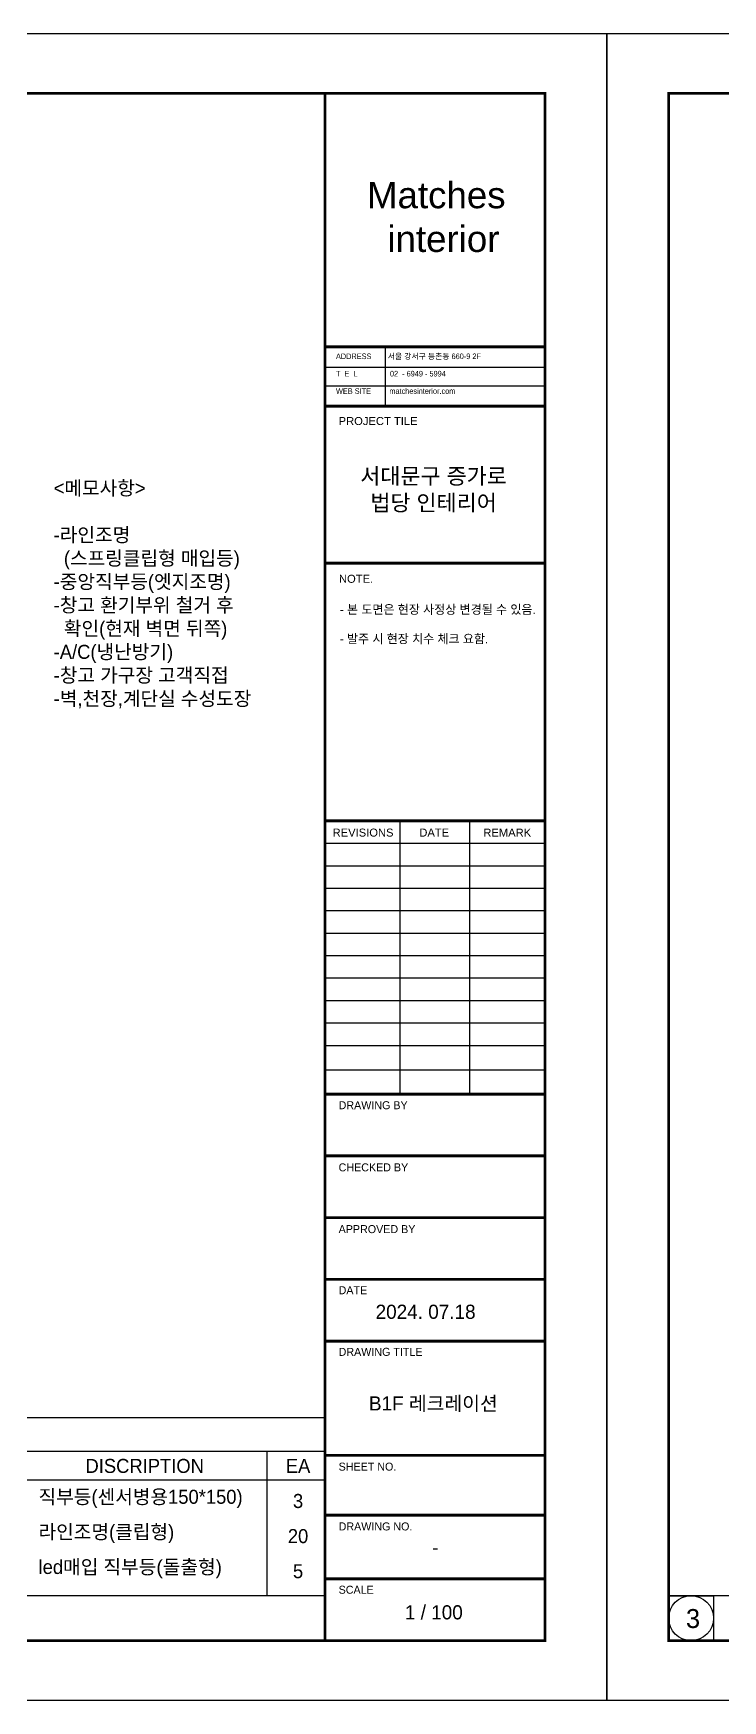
# Model space of a CAD drawing. Header units: millimetres. Extents: x -224448 to 1592092, y -164641 to 319001.
# Drawn here: x -28306 to -18490, y 146190 to 169950 of the extents above; entities that cross this region are included whole.
import ezdxf
from ezdxf.enums import TextEntityAlignment as Align

# ---------------------------------------------------------------- set-up
doc = ezdxf.new("R2010")
doc.units = ezdxf.units.MM
doc.layers.get('Defpoints').update_dxf_attribs({"color": 35})
for name, color, linetype in [('I-TEXT', 7, 'Continuous'), ('I_FORMAT', 7, 'Continuous'), ('Layer 1', 7, 'Continuous')]:
    doc.layers.add(name, color=color, linetype=linetype)
doc.styles.add('HY울릉도', font='')
doc.styles.add('NTOP', font='Dotum.ttf')
doc.styles.add('sim', font='')
doc.styles.get("Standard").update_dxf_attribs({"font": 'arial.ttf'})
doc.styles.add('주석', font='arial.ttf')
doc.styles.get('HY울릉도').set_extended_font_data('HY울릉도L')
doc.styles.get('sim').set_extended_font_data('Pretendard Variable Light')

msp = doc.modelspace()

# ---------------------------------------------------------------- linework, layer by layer
for p, q in [((-24982.025, 149745.353), (-24982.025, 147685.353)), ((-30752.025, 149335.353), (-24152.025, 149335.353))]:
    msp.add_line(p, q)
at = {"layer": 'Defpoints'}
for points in [[(-53740, 169950.153), (-20140, 169950.153), (-20140, 146190.153), (-53740, 146190.153)], [(-20140, 169950.153), (13460, 169950.153), (13460, 146190.153), (-20140, 146190.153)]]:
    msp.add_lwpolyline(points, close=True, dxfattribs=at)
at = {"layer": 'I-TEXT', "color": 0}
msp.add_line((-30752.025, 149745.353), (-24152.025, 149745.353), dxfattribs=at)
msp.add_lwpolyline([(-30752.025, 150225.353), (-24152.025, 150225.353), (-24152.025, 147685.353), (-30752.025, 147685.353)], close=True, dxfattribs=at)
at = {"layer": 'I_FORMAT'}
for p, q in [((-23296.827, 165483.348), (-23296.827, 164637.188)), ((-24152.104, 165195.014), (-21020.079, 165195.014)), ((-24152.025, 164926.214), (-21016.372, 164926.214)), ((-22091.402, 154833.065), (-22091.402, 158728.489)), ((-23083.593, 154819.872), (-23083.593, 158715.296)), ((-24152.025, 158408.489), (-21020, 158408.489)), ((-24152.025, 158088.489), (-21020, 158088.489)), ((-24152.025, 157768.489), (-21020, 157768.489)), ((-24152.025, 157448.489), (-21020, 157448.489)), ((-24152.025, 157128.489), (-21020, 157128.489)), ((-24152.025, 156808.489), (-21020, 156808.489)), ((-24152.025, 156488.489), (-21020, 156488.489)), ((-24152.025, 156168.489), (-21020, 156168.489)), ((-24152.025, 155848.489), (-21020, 155848.489)), ((-24152.025, 155528.489), (-21020, 155528.489)), ((-24152.025, 155180.777), (-21020, 155180.777)), ((-24152.025, 147685.353), (-52860, 147685.353)), ((9447.975, 147685.353), (-19260, 147685.353))]:
    msp.add_line(p, q, dxfattribs=at)
for points, const_width in [([(-24152.025, 147045.353), (-52860, 147045.353), (-52860, 169094.953), (-24152.025, 169094.953)], 40.174), ([(-24152.025, 169094.953), (-24152.025, 147038.544)], 40.174), ([(-24152.025, 169094.953), (-21020, 169094.953), (-21020, 147045.353), (-24152.025, 147045.353)], 40.174), ([(9447.975, 147045.353), (-19260, 147045.353), (-19260, 169094.953), (9447.975, 169094.953)], 40.174), ([(-24152.025, 165483.348), (-21020, 165483.348)], 40.174), ([(-24152.025, 164637.88), (-21025.166, 164637.88)], 40.174), ([(-24152.025, 162399.607), (-21020, 162399.607)], 40.174), ([(-24152.025, 158728.489), (-21020, 158728.489)], 40.174), ([(-24152.025, 154833.065), (-21020, 154833.065)], 40.174), ([(-21020, 154833.065), (-23820, 154833.065)], 16), ([(-24152.025, 153953.065), (-21020, 153953.065)], 40.174), ([(-24152.025, 153073.065), (-21020, 153073.065)], 40.174), ([(-24152.025, 152193.065), (-21020, 152193.065)], 40.174), ([(-24152.025, 151313.065), (-21020, 151313.065)], 40.174), ([(-24152.025, 149685.353), (-21020, 149685.353)], 40.174), ([(-23820, 149685.353), (-21020, 149685.353)], 24), ([(-24152.025, 148833.065), (-21020, 148833.065)], 40.174), ([(-23820, 148833.065), (-21020, 148833.065)], 24), ([(-24152.025, 147925.353), (-21020, 147925.353)], 40.174), ([(-23820, 147925.353), (-21020, 147925.353)], 24)]:
    msp.add_lwpolyline(points, dxfattribs=dict(at, const_width=const_width))
msp.add_lwpolyline([(-19260, 147685.353), (-18620, 147685.353), (-18620, 147045.353), (-19260, 147045.353)], close=True, dxfattribs=at)
msp.add_circle((-18940, 147365.353), 320, dxfattribs=at)

# ---------------------------------------------------------------- texts
at = {"char_height": 200, "attachment_point": 1}
for s, insert, width in [('\\pxsm1.5;{\\fGulim|b0|i0|c129|p50;직부등(센서병용1\\fGulim|b0|i0|c0|p50;50*150)}\\P{\\fGulim|b0|i0|c129|p50;라인조명(클립형)\\P\\fGulim|b0|i0|c0|p50;led\\fGulim|b0|i0|c129|p50;매입 직부등}({\\fGulim|b0|i0|c129|p50;돌출형)}', (-28232.025, 149195.353), 3168.25342), ('\\pxsm1.5,qc;{\\fGulim|b0|i0|c129|p50;3\\P20\\P5}', (-24852.025, 149135.353), 630.35639)]:
    msp.add_mtext(s, dxfattribs=dict(at, insert=insert, width=width))
at = {"layer": 'I-TEXT', "color": 0, "char_height": 200, "attachment_point": 1, "style": 'NTOP'}
for s, insert, width in [('\\pxsm1;<메모사항>\\P\\P\\ps*;-라인조명\\P  (스프링클립형 매입등)\\P-중앙직부등(엣지조명)\\P-창고 환기부위 철거 후   \\P  확인(현재 벽면 뒤쪽)\\P-A/C(냉난방기)\\P-창고 가구장 고객직접\\P-벽,천장,계단실 수성도장', (-28017.159, 163570.078), 3178.397), ('\\pxqc;{\\fGulim|b0|i0|c129|p50;DISCRIPTION}', (-28162.025, 149635.353), 2882.38209), ('\\pxqc;{\\fGulim|b0|i0|c129|p50;EA}', (-24852.025, 149635.353), 630)]:
    msp.add_mtext(s, dxfattribs=dict(at, insert=insert, width=width))
at = {"layer": 'I_FORMAT'}
for s, height, p in [('PROJECT TILE', 114.03042, (-23959.095, 164368.439)), ('NOTE.', 114.0304, (-23953.929, 162120.08))]:
    msp.add_text(s, height=height, dxfattribs=at).set_placement(p)
for s, p in [('REVISIONS', (-23611.158, 158560.571)), ('DATE', (-22597.252, 158560.571)), ('REMARK', (-21557.554, 158559.88))]:
    msp.add_text(s, height=114.0304, dxfattribs=at).set_placement(p, align=Align.MIDDLE_CENTER)
at = {"layer": 'I_FORMAT', "style": 'sim'}
for s, height, p in [('DRAWING BY', 114.0304, (-23959.095, 154618.259)), ('CHECKED BY', 114.0304, (-23959.095, 153732.821)), ('APPROVED BY', 114.03042, (-23959.095, 152852.821)), ('DATE', 114.0304, (-23959.095, 151981.792)), ('2024. 07.18', 201.6, (-23432.575, 151631.206)), ('DRAWING TITLE', 114.03042, (-23959.095, 151103.808)), ('SHEET NO.', 114.0304, (-23959.095, 149468.213)), ('DRAWING NO.', 114.03042, (-23959.095, 148615.924)), ('SCALE', 114.0304, (-23959.095, 147713.735))]:
    msp.add_text(s, height=height, dxfattribs=at).set_placement(p)
msp.add_text('-', height=201.6, dxfattribs=at).set_placement((-22579.907, 148374.287), align=Align.MIDDLE_CENTER)
at = {"layer": 'I_FORMAT', "insert": (-23996.821, 165387.79), "char_height": 114.030418, "width": 3215.12084, "attachment_point": 1, "line_spacing_factor": 0.93}
msp.add_mtext('{\\fGulim|b0|i0|c129|p50;\\H0.7x;ADDRESS        서울 강서구 등촌동 660-9 2F\\P\\fArial|b0|i0|c129|p34;\\P\\fGulim|b0|i0|c129|p50;T  E  L  \\fArial|b0|i0|c129|p34;          \\fArial|b0|i0|c0|p34;   \\fGulim|b0|i0|c129|p50;02  - 6949 - 5994\\P\\fArial|b0|i0|c129|p34;\\P\\fGulim|b0|i0|c129|p50;WEB SITE         matchesinterior.com}', dxfattribs=at)
at = {"layer": 'I_FORMAT', "insert": (-22606.805, 163438.6), "char_height": 228.06084, "width": 7049.60658, "attachment_point": 5}
msp.add_mtext('{\\fPretendard Variable SemiBold|b0|i0|c129|p2;서대문구 증가로\\P법당 인테리어}', dxfattribs=at)
at = {"layer": 'I_FORMAT', "linetype": 'ByBlock', "insert": (-23941.936, 161802.658), "char_height": 125.43346, "width": 2771.88373, "attachment_point": 1, "style": 'HY울릉도'}
msp.add_mtext('{\\fPretendard Variable Light|b0|i0|c129|p2;- 본 도면은 현장 사정상 변경될 수 있음.\\P\\P- 발주 시 현장 치수 체크 요함.}', dxfattribs=at)
at = {"layer": 'I_FORMAT', "attachment_point": 5, "style": 'sim'}
for s, insert, char_height, width in [('B1F 레크레이션', (-22610.161, 150415.022), 201.6, 3701.04345), ('1 / 100', (-22603.299, 147447.63), 201.6, 3701.04345), ('\\pxql;3', (-16056.988, 147358.466), 270, 5910.6775)]:
    msp.add_mtext(s, dxfattribs=dict(at, insert=insert, char_height=char_height, width=width))
at = {"layer": 'Layer 1', "color": 250, "insert": (-23554.883, 166829.17), "char_height": 373.824, "attachment_point": 7, "style": '주석'}
msp.add_mtext('Matches\\P  interior', dxfattribs=at)

doc.saveas('drawing.dxf')
